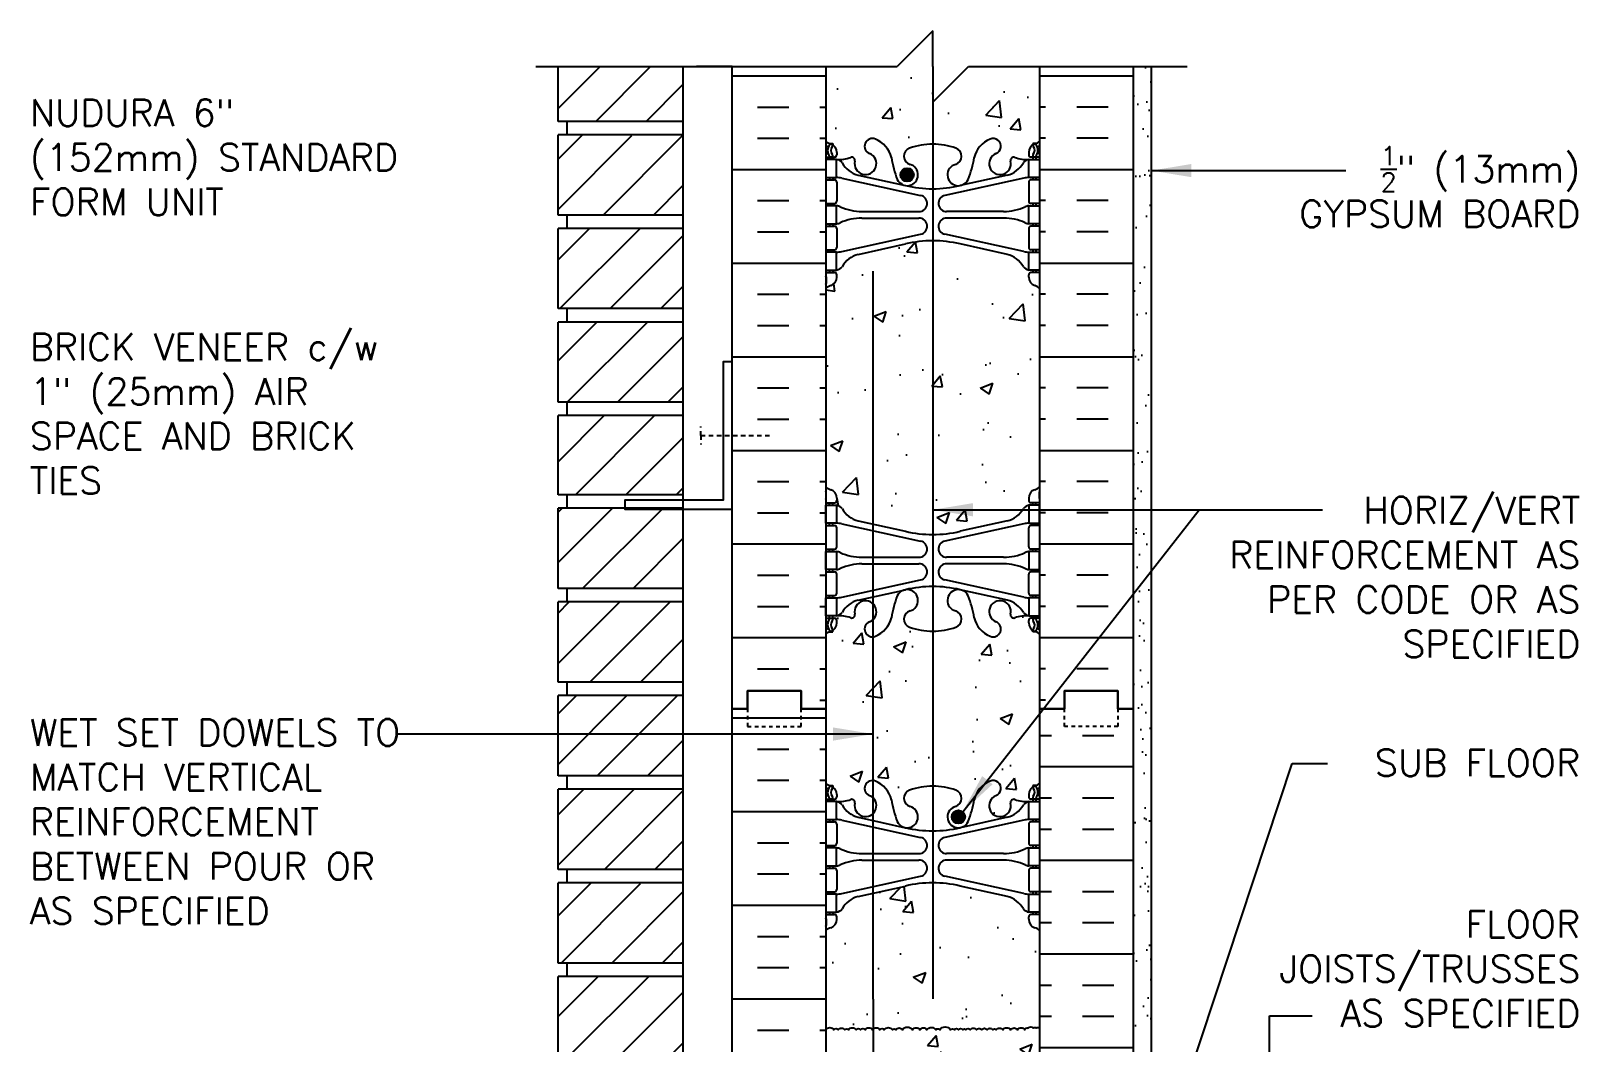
# Model space of a CAD drawing. Header units: inches. Extents: x 67 to 117.7, y -68.2 to 5.6.
# Drawn here: x 67.31 to 110.69, y -22.79 to 5.56 of the extents above; entities that cross this region are included whole.
import ezdxf

# ---------------------------------------------------------------- set-up
doc = ezdxf.new("R2010")
doc.units = ezdxf.units.IN
doc.header["$LTSCALE"] = 0.5
doc.header["$MEASUREMENT"] = 0
doc.linetypes.add('DASHED2', pattern=[0.375, 0.25, -0.125])
for name, color, linetype in [('HATCH', 12, 'Continuous'), ('line25', 2, 'Continuous'), ('LINE3', 3, 'Continuous'), ('LINE50', 5, 'Continuous'), ('LINE9', 9, 'Continuous'), ('TEXT', 4, 'Continuous'), ('Web_Edge', 9, 'Continuous')]:
    doc.layers.add(name, color=color, linetype=linetype)
doc.styles.add('DIM', font='romans.shx', dxfattribs={"width": 0.7})
doc.styles.add('ROMANS', font='romans.shx', dxfattribs={"height": 1.125})
doc.dimstyles.new('ext_12', dxfattribs={"dimscale": 12, "dimtxt": 0.09375, "dimasz": 0.09375, "dimexe": 0.09375, "dimexo": 0.0625, "dimgap": 0.0625, "dimtad": 1, "dimdec": 1, "dimzin": 3, "dimdsep": 46, "dimlunit": 4, "dimtxsty": 'DIM', "dimcen": 0.09, "dimdle": 0.09375, "dimclrt": 4, "dimadec": 0, "dimazin": 0, "dimtfac": 1, "dimtdec": 1, "dimtmove": 2, "dimatfit": 3, "dimfxl": 1, "dimfrac": 2, "dimtolj": 1, "dimtzin": 0, "dimarcsym": 0})

msp = doc.modelspace()

# ---------------------------------------------------------------- hatches: boundary and pattern name
at = {"layer": 'HATCH'}
h = msp.add_hatch(dxfattribs=at)
h.set_pattern_fill('AR-CONC', color=256, scale=0.5)
h.paths.add_polyline_path([(92.583, 3.56), (92.583, 4.56), (92.583, 5.56), (91.583, 4.56), (89.583, 4.56), (89.583, 2.471, 0.064398), (89.693, 2.405), (89.783, 2.405), (89.783, 2.363, -0.249069), (89.893, 2.156), (89.893, 2.089, -0.414214), (89.83, 2.026), (89.783, 2.026), (89.783, 1.956), (89.888, 1.956, 0.10046), (90.281, 2.013, -0.601435), (90.401, 1.908, 2.182095), (90.811, 2.121, -1), (90.974, 2.53, -0.24438), (91.423, 2.009, 0.053157), (91.589, 1.395, 1.553132), (91.947, 1.819, -0.735593), (91.934, 2.277, -0.082755), (92.583, 2.385)])
h.paths.add_polyline_path([(92.052, 1.526, -1), (91.677, 1.526, -1)], flags=16)
h.paths.add_polyline_path([(95.583, 4.56), (93.583, 4.56), (92.583, 3.56), (92.583, 2.385, -0.082755), (93.231, 2.277, -0.735593), (93.219, 1.819, 1.553132), (93.577, 1.395, 0.053157), (93.743, 2.009, -0.24438), (94.191, 2.53, -1), (94.354, 2.121, 2.182095), (94.765, 1.908, -0.601435), (94.884, 2.013, 0.10046), (95.278, 1.956), (95.383, 1.956), (95.383, 2.026), (95.335, 2.026, -0.414214), (95.273, 2.089), (95.273, 2.156, -0.249069), (95.383, 2.363), (95.383, 2.405), (95.473, 2.405, 0.064398), (95.583, 2.471)])
h.paths.add_polyline_path([(92.583, -0.323, 0.057795), (91.815, -0.412), (90.493, -0.703, 0.196323), (90.044, -1.049, -0.188973), (89.888, -1.144), (89.783, -1.144), (89.783, -1.214), (89.83, -1.214, -0.414214), (89.893, -1.276), (89.893, -1.344, -0.317837), (89.726, -1.58, 0.082415), (89.583, -1.659), (89.583, -7.221, 0.082415), (89.726, -7.301, -0.317837), (89.893, -7.536), (89.893, -7.604, -0.414214), (89.83, -7.666), (89.783, -7.666), (89.783, -7.736), (89.888, -7.736, -0.188973), (90.044, -7.831, 0.196323), (90.493, -8.177), (91.815, -8.468, 0.057795), (92.583, -8.557)])
h.paths.add_polyline_path([(95.583, -1.659, 0.082415), (95.439, -1.58, -0.317837), (95.273, -1.344), (95.273, -1.276, -0.414214), (95.335, -1.214), (95.383, -1.214), (95.383, -1.144), (95.278, -1.144, -0.188973), (95.122, -1.049, 0.196323), (94.673, -0.703), (93.351, -0.412, 0.057795), (92.583, -0.323), (92.583, -8.557, 0.057795), (93.351, -8.468), (94.673, -8.177, 0.196323), (95.122, -7.831, -0.188973), (95.278, -7.736), (95.383, -7.736), (95.383, -7.666), (95.335, -7.666, -0.414214), (95.273, -7.604), (95.273, -7.536, -0.317837), (95.439, -7.301, 0.082415), (95.583, -7.221)])
h.paths.add_polyline_path([(92.583, -11.266, -0.082755), (91.934, -11.157, -0.735593), (91.947, -10.699, 1.553132), (91.589, -10.275, 0.053157), (91.423, -10.889, -0.24438), (90.974, -11.41, -0.068344), (90.916, -11.424), (90.916, -15.456, -0.068344), (90.974, -15.47, -0.24438), (91.423, -15.991, 0.053157), (91.589, -16.605, 1.553132), (91.947, -16.181, -0.735593), (91.934, -15.723, -0.082755), (92.583, -15.615)])
h.paths.add_polyline_path([(90.916, -11.424, -0.872056), (90.811, -11.001, 0.105049), (90.916, -10.931), (90.916, -10.506, 0.761187), (90.401, -10.789, -0.601435), (90.281, -10.893, 0.10046), (89.888, -10.836), (89.783, -10.836), (89.783, -10.906), (89.83, -10.906, -0.414214), (89.893, -10.969), (89.893, -11.036, -0.249069), (89.783, -11.243), (89.783, -11.285), (89.693, -11.285, 0.064398), (89.583, -11.351), (89.583, -13.44), (89.583, -15.529, 0.064398), (89.693, -15.595), (89.783, -15.595), (89.783, -15.637, -0.249069), (89.893, -15.844), (89.893, -15.911, -0.414214), (89.83, -15.974), (89.783, -15.974), (89.783, -16.044), (89.888, -16.044, 0.10046), (90.281, -15.987, -0.601435), (90.401, -16.092, 0.761187), (90.916, -16.375), (90.916, -15.949, 0.105049), (90.811, -15.879, -0.872056), (90.916, -15.456)])
h.paths.add_polyline_path([(95.583, -11.351, 0.064398), (95.473, -11.285), (95.383, -11.285), (95.383, -11.243, -0.249069), (95.273, -11.036), (95.273, -10.969, -0.414214), (95.335, -10.906), (95.383, -10.906), (95.383, -10.836), (95.278, -10.836, 0.10046), (94.884, -10.893, -0.601435), (94.765, -10.789, 2.182095), (94.354, -11.001, -1), (94.191, -11.41, -0.24438), (93.743, -10.889, 0.053157), (93.577, -10.275, 1.553132), (93.219, -10.699, -0.735593), (93.231, -11.157, -0.082755), (92.583, -11.266), (92.583, -15.615, -0.082755), (93.231, -15.723, -0.735593), (93.219, -16.181, 1.553132), (93.577, -16.605, 0.053157), (93.743, -15.991, -0.24438), (94.191, -15.47, -1), (94.354, -15.879, 2.182095), (94.765, -16.092, -0.601435), (94.884, -15.987, 0.10046), (95.278, -16.044), (95.383, -16.044), (95.383, -15.974), (95.335, -15.974, -0.414214), (95.273, -15.911), (95.273, -15.844, -0.249069), (95.383, -15.637), (95.383, -15.595), (95.473, -15.595, 0.064398), (95.583, -15.529), (95.583, -13.44)])
h.paths.add_polyline_path([(93.489, -16.474, -1), (93.114, -16.474, -1)], flags=16)
h.paths.add_polyline_path([(92.583, -18.323, 0.057795), (91.815, -18.412), (90.916, -18.61), (90.916, -21.579), (90.916, -26.27), (91.815, -26.468, 0.057795), (92.583, -26.557, 0.057795), (93.351, -26.468), (94.673, -26.177, 0.196323), (95.122, -25.831, -0.188973), (95.278, -25.736), (95.383, -25.736), (95.383, -25.666), (95.335, -25.666, -0.414214), (95.273, -25.604), (95.273, -25.536, -0.317837), (95.439, -25.301, 0.082415), (95.583, -25.221), (95.583, -19.659, 0.082415), (95.439, -19.58, -0.317837), (95.273, -19.344), (95.273, -19.276, -0.414214), (95.335, -19.214), (95.383, -19.214), (95.383, -19.144), (95.278, -19.144, -0.188973), (95.122, -19.049, 0.196323), (94.673, -18.703), (93.351, -18.412, 0.057795)])
h.paths.add_polyline_path([(90.916, -21.579), (90.916, -18.61), (90.493, -18.703, 0.196323), (90.044, -19.049, -0.188973), (89.888, -19.144), (89.783, -19.144), (89.783, -19.214), (89.83, -19.214, -0.414214), (89.893, -19.276), (89.893, -19.344, -0.317837), (89.726, -19.58, 0.082415), (89.583, -19.659), (89.583, -22.44, -0.520567), (89.814, -22.44, -0.520567), (89.934, -22.44, -0.520567), (90.118, -22.44, -0.520567), (90.223, -22.44, -0.520567), (90.433, -22.44, -0.520567), (90.559, -22.44, -0.520567), (90.684, -22.44, -0.520567), (90.894, -22.44, -0.064081), (90.916, -22.416)])
h.paths.add_polyline_path([(90.916, -22.416, 0.064081), (90.894, -22.44, 0.520567), (90.684, -22.44, 0.520567), (90.559, -22.44, 0.520567), (90.433, -22.44, 0.520567), (90.223, -22.44, 0.520567), (90.118, -22.44, 0.520567), (89.934, -22.44, 0.520567), (89.814, -22.44, 0.520567), (89.583, -22.44), (89.583, -25.221, 0.082415), (89.726, -25.301, -0.317837), (89.893, -25.536), (89.893, -25.604, -0.414214), (89.83, -25.666), (89.783, -25.666), (89.783, -25.736), (89.888, -25.736, -0.188973), (90.044, -25.831, 0.196323), (90.493, -26.177), (90.916, -26.27)])
h.paths.add_polyline_path([(92.123, -29.212, -0.024553), (91.934, -29.157, -0.735593), (91.947, -28.699, 0.186286), (92.123, -28.568), (92.123, -28.244, 0.592323), (91.589, -28.275, 0.053157), (91.423, -28.889, -0.24438), (90.974, -29.41, -0.068344), (90.916, -29.424), (90.916, -33.325), (92.371, -33.585), (92.123, -33.337)])
h.paths.add_polyline_path([(90.916, -29.424, -0.872056), (90.811, -29.001, 0.105049), (90.916, -28.931), (90.916, -28.506, 0.761187), (90.401, -28.789, -0.601435), (90.281, -28.893, 0.10046), (89.888, -28.836), (89.783, -28.836), (89.783, -28.906), (89.83, -28.906, -0.414214), (89.893, -28.969), (89.893, -29.036, -0.249069), (89.783, -29.243), (89.783, -29.285), (89.693, -29.285, 0.064398), (89.583, -29.351), (89.583, -31.44), (89.583, -33.087), (90.916, -33.325)])
h.paths.add_polyline_path([(90.916, -33.456), (90.916, -33.325), (89.583, -33.087), (89.583, -33.529, 0.064398), (89.693, -33.595), (89.783, -33.595), (89.783, -33.637, -0.249069), (89.893, -33.844), (89.893, -33.911, -0.414214), (89.83, -33.974), (89.783, -33.974), (89.783, -34.044), (89.888, -34.044, 0.10046), (90.281, -33.987, -0.601435), (90.401, -34.092, 0.761187), (90.916, -34.375), (90.916, -33.949, 0.105049), (90.811, -33.879, -0.872056)])
h.paths.add_polyline_path([(91.934, -33.723, -0.060824), (92.408, -33.622), (92.371, -33.585), (90.916, -33.325), (90.916, -33.456, -0.068344), (90.974, -33.47, -0.24438), (91.423, -33.991, 0.053157), (91.589, -34.605, 1.553132), (91.947, -34.181, -0.735593)])
h.paths.add_polyline_path([(93.884, -36.53), (93.351, -36.412, 0.057795), (92.583, -36.323, 0.057795), (91.815, -36.412), (90.493, -36.703, 0.196323), (90.044, -37.049, -0.188973), (89.888, -37.144), (89.783, -37.144), (89.783, -37.214), (89.83, -37.214, -0.414214), (89.893, -37.276), (89.893, -37.344, -0.317837), (89.726, -37.58, 0.082415), (89.583, -37.659), (89.583, -43.221, 0.082415), (89.726, -43.301, -0.317837), (89.893, -43.536), (89.893, -43.604, -0.414214), (89.83, -43.666), (89.783, -43.666), (89.783, -43.736), (89.888, -43.736, -0.188973), (90.044, -43.831, 0.196323), (90.493, -44.177), (91.815, -44.468, 0.057795), (92.583, -44.557, 0.057795), (93.351, -44.468), (93.884, -44.351)])
h.paths.add_polyline_path([(95.583, -37.659, 0.082415), (95.439, -37.58, -0.317837), (95.273, -37.344), (95.273, -37.276, -0.414214), (95.335, -37.214), (95.383, -37.214), (95.383, -37.144), (95.278, -37.144, -0.188973), (95.122, -37.049, 0.196323), (94.673, -36.703), (93.884, -36.53), (93.884, -44.351), (94.673, -44.177, 0.196323), (95.122, -43.831, -0.188973), (95.278, -43.736), (95.383, -43.736), (95.383, -43.666), (95.335, -43.666, -0.414214), (95.273, -43.604), (95.273, -43.536, -0.317837), (95.439, -43.301, 0.082415), (95.583, -43.221)])
h.paths.add_polyline_path([(94.765, -34.092, -0.601435), (94.884, -33.987, 0.10046), (95.278, -34.044), (95.383, -34.044), (95.383, -33.974), (95.335, -33.974, -0.414214), (95.273, -33.911), (95.273, -33.844, -0.167228), (95.326, -33.69), (94.748, -33.69), (94.748, -33.128), (94.56, -32.94), (94.31, -32.94), (94.123, -33.128), (94.123, -33.502, -0.025237), (94.191, -33.47, -1), (94.354, -33.879, 2.182095)])
h.paths.add_polyline_path([(93.498, -33.128), (93.31, -32.94), (93.06, -32.94), (92.873, -33.128), (92.873, -33.636, -0.046222), (93.231, -33.723, -0.246308), (93.385, -33.885, -0.072185), (93.709, -34.168, 0.015033), (93.743, -33.991, -0.110434), (93.884, -33.698), (93.884, -33.69), (93.498, -33.69)])
h.paths.add_polyline_path([(93.385, -33.885, -0.414233), (93.219, -34.181, 0.955472), (93.357, -34.774), (93.376, -34.77, 0.223253), (93.577, -34.605, 0.038093), (93.709, -34.168, 0.072185)])
h.paths.add_polyline_path([(93.489, -34.474, -1), (93.114, -34.474, -1)], flags=16)
h.paths.add_polyline_path([(93.884, -29.44), (93.373, -29.44), (93.123, -29.69), (93.123, -31.69), (93.373, -31.94), (93.884, -31.94)], flags=17)
h.paths.add_polyline_path([(93.123, -29.69), (93.373, -29.44), (93.884, -29.44), (93.884, -29.182, -0.110434), (93.743, -28.889, 0.053157), (93.577, -28.275, 0.10733), (93.498, -28.173), (93.498, -28.253), (93.31, -28.44), (93.06, -28.44), (92.998, -28.377, 0.362141), (93.219, -28.699, -0.735593), (93.231, -29.157, -0.082755), (92.583, -29.266, -0.058085), (92.123, -29.212), (92.123, -33.337), (92.371, -33.585), (92.539, -33.615, -0.005438), (92.583, -33.615, -0.036394), (92.873, -33.636), (92.873, -33.128), (93.06, -32.94), (93.31, -32.94), (93.498, -33.128), (93.498, -33.69), (93.884, -33.69), (93.884, -31.94), (93.373, -31.94), (93.123, -31.69)])
h.paths.add_polyline_path([(95.583, -29.351, 0.064398), (95.473, -29.285), (95.383, -29.285), (95.383, -29.243, -0.249069), (95.273, -29.036), (95.273, -28.969, -0.414214), (95.335, -28.906), (95.383, -28.906), (95.383, -28.836), (95.278, -28.836, 0.10046), (94.884, -28.893, -0.601435), (94.765, -28.789, 0.382956), (94.57, -28.431), (94.56, -28.44), (94.343, -28.44, 0.661817), (94.354, -29.001, -0.825776), (94.273, -29.426), (94.373, -29.44), (94.623, -29.69), (94.623, -31.69), (94.373, -31.94), (93.884, -31.94), (93.884, -33.69), (93.891, -33.69, -0.101217), (94.123, -33.502), (94.123, -33.128), (94.31, -32.94), (94.56, -32.94), (94.748, -33.128), (94.748, -33.69), (95.326, -33.69, -0.078569), (95.383, -33.637), (95.383, -33.595), (95.473, -33.595, 0.064398), (95.583, -33.529)])
h.paths.add_polyline_path([(94.623, -29.69), (94.373, -29.44), (93.884, -29.44), (93.884, -31.94), (94.373, -31.94), (94.623, -31.69)], flags=17)
h.paths.add_polyline_path([(93.884, -47.182, -0.110434), (93.743, -46.889, 0.053157), (93.577, -46.275, 1.553132), (93.219, -46.699, -0.735593), (93.231, -47.157, -0.082755), (92.583, -47.266, -0.082755), (91.934, -47.157, -0.735593), (91.947, -46.699, 1.553132), (91.589, -46.275, 0.053157), (91.423, -46.889, -0.24438), (90.974, -47.41, -1), (90.811, -47.001, 2.182095), (90.401, -46.789, -0.601435), (90.281, -46.893, 0.10046), (89.888, -46.836), (89.783, -46.836), (89.783, -46.906), (89.83, -46.906, -0.414214), (89.893, -46.969), (89.893, -47.036, -0.249069), (89.783, -47.243), (89.783, -47.285), (89.693, -47.285, 0.064398), (89.583, -47.351), (89.583, -49.44), (91.583, -49.44), (92.583, -48.44), (92.583, -49.44), (92.583, -50.44), (93.583, -49.44), (93.884, -49.44)])
h.paths.add_polyline_path([(95.583, -47.351, 0.064398), (95.473, -47.285), (95.383, -47.285), (95.383, -47.243, -0.249069), (95.273, -47.036), (95.273, -46.969, -0.414214), (95.335, -46.906), (95.383, -46.906), (95.383, -46.836), (95.278, -46.836, 0.10046), (94.884, -46.893, -0.601435), (94.765, -46.789, 2.182095), (94.354, -47.001, -1), (94.191, -47.41, -0.130426), (93.884, -47.182), (93.884, -49.44), (95.583, -49.44)])
h = msp.add_hatch(dxfattribs=at)
h.set_pattern_fill('INSUL', color=256, scale=7, style=0)
h.set_pattern_definition([(0, (-2836.5789, -410.4496), (0, 2.625), []), (0, (-2836.5789, -409.5746), (0, 2.625), [0.875, -0.875]), (0, (-2836.5789, -408.6996), (0, 2.625), [0.875, -0.875])])
h.paths.add_polyline_path([(86.958, -13.44), (87.395, -13.44), (87.395, -12.94), (88.895, -12.94), (88.895, -13.44), (89.583, -13.44), (89.583, 4.56), (88.895, 4.56), (88.895, 5.06), (87.395, 5.06), (87.395, 4.56), (86.958, 4.56)])
h = msp.add_hatch(dxfattribs=at)
h.set_pattern_fill('INSUL', color=256, scale=7, style=0)
h.set_pattern_definition([(180, (3021.7443, -410.4496), (0, 2.625), []), (180, (3021.7443, -409.5746), (0, 2.625), [0.875, -0.875]), (180, (3021.7443, -408.6996), (0, 2.625), [0.875, -0.875])])
h.paths.add_polyline_path([(98.208, -13.44), (97.77, -13.44), (97.77, -12.94), (96.27, -12.94), (96.27, -13.44), (95.583, -13.44), (95.583, 4.56), (96.27, 4.56), (96.27, 5.06), (97.77, 5.06), (97.77, 4.56), (98.208, 4.56)])
h = msp.add_hatch(dxfattribs=at)
h.set_pattern_fill('ANSI31', color=256, scale=8, style=0)
h.set_pattern_definition([(45, (75.7813, -62.3149), (-0.707107, 0.707107), [])])
h.paths.add_polyline_path([(85.583, -28.79), (82.083, -28.79), (82.083, -31.04), (85.583, -31.04)])
h.paths.add_polyline_path([(85.583, -26.165), (82.083, -26.165), (82.083, -28.415), (85.583, -28.415)])
h.paths.add_polyline_path([(85.583, -23.57), (82.083, -23.57), (82.083, -25.79), (85.583, -25.79)])
h.paths.add_polyline_path([(85.583, -20.945), (82.083, -20.945), (82.083, -23.195), (85.583, -23.195)])
h.paths.add_polyline_path([(85.583, -18.345), (83.958, -18.345), (83.958, -18.32), (82.083, -18.32), (82.083, -20.57), (85.583, -20.57)])
h.paths.add_polyline_path([(85.583, -15.695), (82.083, -15.695), (82.083, -17.945), (85.583, -17.945)])
h.paths.add_polyline_path([(85.583, -13.07), (82.083, -13.07), (82.083, -15.32), (85.583, -15.32)])
h.paths.add_polyline_path([(85.583, -10.445), (82.083, -10.445), (82.083, -12.695), (85.583, -12.695)])
h.paths.add_polyline_path([(85.583, -7.845), (83.958, -7.845), (83.958, -7.82), (82.083, -7.82), (82.083, -10.07), (85.583, -10.07)])
h.paths.add_polyline_path([(85.583, -5.225), (82.083, -5.225), (82.083, -7.445), (85.583, -7.445)])
h.paths.add_polyline_path([(85.583, -2.6), (82.083, -2.6), (82.083, -4.85), (85.583, -4.85)])
h.paths.add_polyline_path([(85.583, 0.025), (82.083, 0.025), (82.083, -2.225), (85.583, -2.225)])
h.paths.add_polyline_path([(85.583, 2.625), (83.958, 2.625), (83.958, 2.65), (82.083, 2.65), (82.083, 0.4), (85.583, 0.4)])
h.paths.add_polyline_path([(85.583, 4.56), (82.083, 4.56), (82.083, 3.025), (85.583, 3.025)])
h = msp.add_hatch(dxfattribs=at)
h.set_pattern_fill('AR-SAND', color=256, scale=0.5, style=0)
h.set_pattern_definition([(37.5, (75.7813, -62.3149), (-0.031497, 0.963412), [0, -0.76, 0, -0.85, 0, -0.8125]), (7.5, (75.7813, -62.3149), (0.884888, 1.411073), [0, -0.41, 0, -0.685, 0, -0.2625]), (327.5, (75.1663, -62.3149), (1.557071, 0.00283), [0, -0.25, 0, -0.9, 0, -1.175]), (317.5, (75.1663, -62.3149), (1.503063, 0.438838), [0, -0.125, 0, -0.59, 0, -0.675])])
h.paths.add_polyline_path([(98.708, 4.56), (98.208, 4.56), (98.208, -13.44), (98.195, -24.69), (98.708, -24.69)])
h = msp.add_hatch(dxfattribs=at)
h.set_pattern_fill('INSUL', color=256, scale=7, style=0)
h.set_pattern_definition([(0, (-2836.5789, -428.4496), (0, 2.625), []), (0, (-2836.5789, -427.5746), (0, 2.625), [0.875, -0.875]), (0, (-2836.5789, -426.6996), (0, 2.625), [0.875, -0.875])])
h.paths.add_polyline_path([(86.958, -31.44), (87.395, -31.44), (87.395, -30.94), (88.895, -30.94), (88.895, -31.44), (89.583, -31.44), (89.583, -13.44), (88.895, -13.44), (88.895, -12.94), (87.395, -12.94), (87.395, -13.44), (86.958, -13.44)])
h = msp.add_hatch(dxfattribs=at)
h.set_pattern_fill('INSUL', color=256, scale=7, style=0)
h.set_pattern_definition([(0, (75.7813, -62.315), (0, 2.625), []), (0, (75.7813, -61.44), (0, 2.625), [0.875, -0.875]), (0, (75.7813, -60.565), (0, 2.625), [0.875, -0.875])])
h.paths.add_polyline_path([(98.208, -34.44), (98.208, -33.69), (95.583, -33.69), (95.583, -49.44), (98.208, -49.44)])
h.paths.add_polyline_path([(98.208, -13.44), (97.77, -13.44), (97.77, -13.94), (96.27, -13.94), (96.27, -13.44), (95.583, -13.44), (95.583, -27.69), (98.208, -27.69), (98.208, -25.19)])
at = {"layer": 'LINE3'}
for points in [[(91.677, 1.526, 1), (92.052, 1.526, 1)], [(93.114, -16.474, 1), (93.489, -16.474, 1)]]:
    msp.add_hatch(color=256, dxfattribs=at).paths.add_polyline_path(points)

# ---------------------------------------------------------------- linework, layer by layer
at = {"layer": 'HATCH'}
msp.add_lwpolyline([(89.583, -22.44, -0.520567), (89.814, -22.44, -0.520567), (89.934, -22.44, -0.520567), (90.118, -22.44, -0.520567), (90.223, -22.44, -0.520567), (90.433, -22.44, -0.520567), (90.559, -22.44, -0.520567), (90.684, -22.44, -0.520567), (90.894, -22.44, -0.520567), (91.104, -22.44, -0.520567), (91.225, -22.44, -0.520567), (91.45, -22.44, -0.520567), (91.545, -22.44, -0.520567), (91.734, -22.44, -0.520567), (92.012, -22.44, -0.520567), (92.222, -22.44, -0.520567), (92.421, -22.44, -0.520567), (92.668, -22.44, -0.520567), (92.778, -22.44, -0.520567), (93.084, -22.44, -0.520567), (93.189, -22.44, -0.520567), (93.304, -22.44, -0.520567), (93.425, -22.44, -0.520567), (93.514, -22.44, -0.520567), (93.63, -22.44, -0.520567), (93.808, -22.44, -0.520567), (93.955, -22.44, -0.520567), (94.107, -22.44, -0.520567), (94.265, -22.44, -0.520567), (94.364, -22.44, -0.520567), (94.543, -22.44, -0.520567), (94.763, -22.44, -0.520567), (94.957, -22.44, -0.520567), (95.162, -22.44, -0.520567), (95.261, -22.398, -0.520567), (95.393, -22.398, -0.520567), (95.482, -22.398, -0.520567), (95.565, -22.398)], format="xyb", dxfattribs=at)
at = {"layer": 'line25'}
for p, q in [((82.083, 3.025), (82.083, 4.56)), ((85.583, 4.56), (85.583, -31.44)), ((89.583, 4.56), (89.583, -13.44)), ((95.583, -13.44), (95.583, 4.56)), ((85.583, 3.025), (82.083, 3.025)), ((82.083, 0.4), (82.083, 2.65)), ((85.583, 2.65), (82.083, 2.65)), ((82.333, 2.65), (82.333, 3.025)), ((85.583, 0.4), (82.083, 0.4)), ((85.583, 0.025), (82.083, 0.025)), ((82.083, -2.225), (82.083, 0.025)), ((82.333, 0.025), (82.333, 0.4)), ((85.583, -2.225), (82.083, -2.225)), ((82.083, -4.85), (82.083, -2.6)), ((85.583, -2.6), (82.083, -2.6)), ((82.333, -2.6), (82.333, -2.225)), ((85.583, -4.85), (82.083, -4.85)), ((82.333, -5.225), (82.333, -4.85)), ((82.083, -7.445), (82.083, -5.225)), ((85.583, -5.225), (82.083, -5.225)), ((85.583, -7.445), (82.083, -7.445)), ((82.333, -7.82), (82.333, -7.445)), ((82.083, -10.07), (82.083, -7.82)), ((85.583, -7.82), (82.083, -7.82)), ((85.583, -10.07), (82.083, -10.07)), ((82.333, -10.445), (82.333, -10.07)), ((82.083, -12.695), (82.083, -10.445)), ((85.583, -10.445), (82.083, -10.445)), ((85.583, -12.695), (82.083, -12.695)), ((82.333, -13.07), (82.333, -12.695)), ((85.583, -13.07), (82.083, -13.07)), ((82.083, -15.32), (82.083, -13.07)), ((89.583, -13.44), (89.583, -31.44)), ((95.583, -27.709), (95.583, -13.44)), ((85.583, -15.32), (82.083, -15.32)), ((82.333, -15.695), (82.333, -15.32)), ((85.583, -15.695), (82.083, -15.695)), ((82.083, -17.945), (82.083, -15.695)), ((85.583, -17.945), (82.083, -17.945)), ((82.333, -18.32), (82.333, -17.945)), ((85.583, -18.32), (82.083, -18.32)), ((82.083, -20.57), (82.083, -18.32)), ((85.583, -20.57), (82.083, -20.57)), ((82.333, -20.945), (82.333, -20.57)), ((85.583, -20.945), (82.083, -20.945)), ((82.083, -23.195), (82.083, -20.945))]:
    msp.add_line(p, q, dxfattribs=at)
at = {"layer": 'LINE3'}
for p, q in [((92.583, 3.56), (92.583, -21.57)), ((90.916, -21.579), (90.916, -1.171)), ((90.916, -21.579), (90.916, -41.988))]:
    msp.add_line(p, q, dxfattribs=at)
for centre in [(91.864, 1.526), (93.301, -16.474)]:
    msp.add_circle(centre, 0.188, dxfattribs=at)
at = {"layer": 'LINE50'}
for p, q in [((86.958, -13.44), (86.958, 4.56)), ((98.208, -13.44), (98.208, 4.56)), ((86.958, -31.44), (86.958, -13.44)), ((98.208, -25.19), (98.208, -13.44))]:
    msp.add_line(p, q, dxfattribs=at)
for points in [[(86.958, -13.44), (87.395, -13.44), (87.395, -12.94), (88.895, -12.94), (88.895, -13.44), (89.583, -13.44)], [(89.583, -13.44), (88.895, -13.44), (88.895, -12.94), (87.395, -12.94), (87.395, -13.44), (86.958, -13.44)], [(98.208, -13.44), (97.77, -13.44), (97.77, -12.94), (96.27, -12.94), (96.27, -13.44), (95.583, -13.44)], [(95.583, -13.44), (96.27, -13.44), (96.27, -12.94), (97.77, -12.94), (97.77, -13.44), (98.208, -13.44)]]:
    msp.add_lwpolyline(points, dxfattribs=at)
at = {"layer": 'LINE9'}
for p, q in [((92.583, 5.56), (91.583, 4.56)), ((92.583, 4.56), (92.583, 5.56)), ((81.458, 4.56), (91.583, 4.56)), ((86.958, 4.56), (85.958, 4.56)), ((92.583, 3.56), (93.583, 4.56)), ((92.583, 4.56), (92.583, 3.56)), ((93.583, 4.56), (99.708, 4.56)), ((98.708, 4.56), (98.708, -24.69))]:
    msp.add_line(p, q, dxfattribs=at)
at = {"layer": 'LINE9', "linetype": 'DASHED2'}
for q in [(86.083, -5.532), (88.083, -5.782), (86.083, -6.032)]:
    msp.add_line((86.083, -5.782), q, dxfattribs=at)
at = {"layer": 'LINE9'}
msp.add_lwpolyline([(86.958, -3.72), (86.708, -3.72), (86.708, -7.595), (83.958, -7.595), (83.958, -7.845), (86.958, -7.845)], close=True, dxfattribs=at)
at = {"layer": 'LINE9', "linetype": 'DASHED2', "ltscale": 0.15}
for points in [[(87.395, -13.44), (87.395, -13.44), (87.395, -13.94), (88.895, -13.94), (88.895, -13.44), (88.895, -13.44)], [(97.77, -13.44), (97.77, -13.44), (97.77, -13.94), (96.27, -13.94), (96.27, -13.44), (96.27, -13.44)]]:
    msp.add_lwpolyline(points, dxfattribs=at)
at = {"layer": 'TEXT'}
for points in [[(88.617, 3.262, 0, 0.36, 0), (87.537, 3.262, 0, 0, 0), (74.24, 3.262, 0, 0, 0)], [(82.133, -3.325, 0, 0.36, 0), (81.053, -3.325, 0, 0, 0), (78.712, -3.325, 0, 0, 0)]]:
    msp.add_lwpolyline(points, format="xyseb", dxfattribs=at)
at = {"layer": 'Web_Edge'}
for p, q in [((89.693, 2.405), (89.783, 2.405)), ((89.783, 2.405), (89.783, 2.363)), ((95.473, 2.405), (95.383, 2.405)), ((95.383, 2.405), (95.383, 2.363)), ((89.583, 2.126), (89.625, 2.126)), ((89.583, 2.026), (89.83, 2.026)), ((89.693, 2.026), (89.693, 1.956)), ((89.783, 2.026), (89.783, 1.956)), ((89.893, 2.156), (89.893, 2.089)), ((95.273, 2.156), (95.273, 2.089)), ((95.583, 2.026), (95.335, 2.026)), ((95.383, 2.026), (95.383, 1.956)), ((95.473, 2.026), (95.473, 1.956)), ((95.583, 2.126), (95.541, 2.126)), ((89.583, 1.386), (89.83, 1.386)), ((89.693, 1.456), (89.693, 1.386)), ((89.783, 1.456), (89.783, 1.386)), ((89.893, 1.324), (89.893, 0.789)), ((90.032, 1.432), (92.243, 0.951)), ((90.493, 1.515), (91.815, 1.224)), ((95.134, 1.432), (92.922, 0.951)), ((94.673, 1.515), (93.351, 1.224)), ((95.273, 1.324), (95.273, 0.789)), ((95.583, 1.386), (95.335, 1.386)), ((95.383, 1.456), (95.383, 1.386)), ((95.473, 1.456), (95.473, 1.386)), ((89.583, 0.726), (89.83, 0.726)), ((89.693, 0.726), (89.693, 0.656)), ((89.783, 0.726), (89.783, 0.656)), ((90.597, 0.496), (92.194, 0.496)), ((94.568, 0.496), (92.972, 0.496)), ((95.583, 0.726), (95.335, 0.726)), ((95.383, 0.726), (95.383, 0.656)), ((95.473, 0.726), (95.473, 0.656)), ((89.583, 0.086), (89.83, 0.086)), ((89.693, 0.156), (89.693, 0.086)), ((89.783, 0.156), (89.783, 0.086)), ((89.893, 0.024), (89.893, -0.511)), ((90.597, 0.316), (92.194, 0.316)), ((94.568, 0.316), (92.972, 0.316)), ((95.273, 0.024), (95.273, -0.511)), ((95.583, 0.086), (95.335, 0.086)), ((95.383, 0.156), (95.383, 0.086)), ((95.473, 0.156), (95.473, 0.086)), ((90.032, -0.62), (92.243, -0.139)), ((90.493, -0.703), (91.815, -0.412)), ((95.134, -0.62), (92.922, -0.139)), ((94.673, -0.703), (93.351, -0.412)), ((89.583, -0.574), (89.83, -0.574)), ((89.693, -0.574), (89.693, -0.644)), ((89.783, -0.574), (89.783, -0.644)), ((95.583, -0.574), (95.335, -0.574)), ((95.383, -0.574), (95.383, -0.644)), ((95.473, -0.574), (95.473, -0.644)), ((89.583, -1.214), (89.83, -1.214)), ((89.693, -1.144), (89.693, -1.214)), ((89.783, -1.144), (89.783, -1.214)), ((89.893, -1.344), (89.893, -1.276)), ((95.273, -1.344), (95.273, -1.276)), ((95.583, -1.214), (95.335, -1.214)), ((95.383, -1.144), (95.383, -1.214)), ((95.473, -1.144), (95.473, -1.214)), ((89.593, -1.334), (89.593, -1.52)), ((95.573, -1.334), (95.573, -1.52)), ((89.593, -7.546), (89.593, -7.36)), ((95.573, -7.546), (95.573, -7.36)), ((89.583, -7.666), (89.83, -7.666)), ((89.693, -7.736), (89.693, -7.666)), ((89.783, -7.736), (89.783, -7.666)), ((89.893, -7.536), (89.893, -7.604)), ((95.273, -7.536), (95.273, -7.604)), ((95.583, -7.666), (95.335, -7.666)), ((95.383, -7.736), (95.383, -7.666)), ((95.473, -7.736), (95.473, -7.666)), ((89.693, -8.306), (89.693, -8.236)), ((89.783, -8.306), (89.783, -8.236)), ((90.493, -8.177), (91.815, -8.468)), ((94.673, -8.177), (93.351, -8.468)), ((95.383, -8.306), (95.383, -8.236)), ((95.473, -8.306), (95.473, -8.236)), ((89.583, -8.306), (89.83, -8.306)), ((89.893, -8.904), (89.893, -8.369)), ((90.032, -8.26), (92.243, -8.742)), ((95.134, -8.26), (92.922, -8.742)), ((95.273, -8.904), (95.273, -8.369)), ((95.583, -8.306), (95.335, -8.306)), ((89.583, -8.966), (89.83, -8.966)), ((89.693, -9.036), (89.693, -8.966)), ((89.783, -9.036), (89.783, -8.966)), ((95.583, -8.966), (95.335, -8.966)), ((95.383, -9.036), (95.383, -8.966)), ((95.473, -9.036), (95.473, -8.966)), ((89.693, -9.606), (89.693, -9.536)), ((89.783, -9.606), (89.783, -9.536)), ((90.597, -9.196), (92.194, -9.196)), ((90.597, -9.376), (92.194, -9.376)), ((94.568, -9.196), (92.972, -9.196)), ((94.568, -9.376), (92.972, -9.376)), ((95.383, -9.606), (95.383, -9.536)), ((95.473, -9.606), (95.473, -9.536)), ((89.583, -9.606), (89.83, -9.606)), ((89.893, -10.204), (89.893, -9.669)), ((90.032, -10.312), (92.243, -9.831)), ((95.134, -10.312), (92.922, -9.831)), ((95.273, -10.204), (95.273, -9.669)), ((95.583, -9.606), (95.335, -9.606)), ((89.583, -10.266), (89.83, -10.266)), ((89.693, -10.336), (89.693, -10.266)), ((89.783, -10.336), (89.783, -10.266)), ((90.493, -10.395), (91.815, -10.105)), ((94.673, -10.395), (93.351, -10.105)), ((95.583, -10.266), (95.335, -10.266)), ((95.383, -10.336), (95.383, -10.266)), ((95.473, -10.336), (95.473, -10.266)), ((89.693, -10.906), (89.693, -10.836)), ((89.783, -10.906), (89.783, -10.836)), ((95.383, -10.906), (95.383, -10.836)), ((95.473, -10.906), (95.473, -10.836)), ((89.583, -10.906), (89.83, -10.906)), ((89.583, -11.006), (89.625, -11.006)), ((89.783, -11.285), (89.783, -11.243)), ((89.893, -11.036), (89.893, -10.969)), ((95.273, -11.036), (95.273, -10.969)), ((95.583, -10.906), (95.335, -10.906)), ((95.383, -11.285), (95.383, -11.243)), ((95.583, -11.006), (95.541, -11.006)), ((89.693, -11.285), (89.783, -11.285)), ((95.473, -11.285), (95.383, -11.285)), ((89.693, -15.595), (89.783, -15.595)), ((89.783, -15.595), (89.783, -15.637)), ((95.383, -15.595), (95.383, -15.637)), ((95.473, -15.595), (95.383, -15.595)), ((89.583, -15.874), (89.625, -15.874)), ((89.583, -15.974), (89.83, -15.974)), ((89.693, -15.974), (89.693, -16.044)), ((89.783, -15.974), (89.783, -16.044)), ((89.893, -15.844), (89.893, -15.911)), ((95.273, -15.844), (95.273, -15.911)), ((95.583, -15.974), (95.335, -15.974)), ((95.383, -15.974), (95.383, -16.044)), ((95.473, -15.974), (95.473, -16.044)), ((95.583, -15.874), (95.541, -15.874)), ((90.493, -16.485), (91.815, -16.776)), ((94.673, -16.485), (93.351, -16.776)), ((89.583, -16.614), (89.83, -16.614)), ((89.693, -16.544), (89.693, -16.614)), ((89.783, -16.544), (89.783, -16.614)), ((89.893, -16.676), (89.893, -17.211)), ((90.032, -16.568), (92.243, -17.049)), ((95.134, -16.568), (92.922, -17.049)), ((95.273, -16.676), (95.273, -17.211)), ((95.583, -16.614), (95.335, -16.614)), ((95.383, -16.544), (95.383, -16.614)), ((95.473, -16.544), (95.473, -16.614)), ((89.583, -17.274), (89.83, -17.274)), ((89.693, -17.274), (89.693, -17.344)), ((89.783, -17.274), (89.783, -17.344)), ((95.583, -17.274), (95.335, -17.274)), ((95.383, -17.274), (95.383, -17.344)), ((95.473, -17.274), (95.473, -17.344)), ((90.597, -17.504), (92.194, -17.504)), ((90.597, -17.684), (92.194, -17.684)), ((94.568, -17.504), (92.972, -17.504)), ((94.568, -17.684), (92.972, -17.684)), ((89.583, -17.914), (89.83, -17.914)), ((89.693, -17.844), (89.693, -17.914)), ((89.783, -17.844), (89.783, -17.914)), ((89.893, -17.976), (89.893, -18.511)), ((90.032, -18.62), (92.243, -18.139)), ((95.134, -18.62), (92.922, -18.139)), ((95.273, -17.976), (95.273, -18.511)), ((95.583, -17.914), (95.335, -17.914)), ((95.383, -17.844), (95.383, -17.914)), ((95.473, -17.844), (95.473, -17.914)), ((89.583, -18.574), (89.83, -18.574)), ((89.693, -18.574), (89.693, -18.644)), ((89.783, -18.574), (89.783, -18.644)), ((90.493, -18.703), (91.815, -18.412)), ((94.673, -18.703), (93.351, -18.412)), ((95.583, -18.574), (95.335, -18.574)), ((95.383, -18.574), (95.383, -18.644)), ((95.473, -18.574), (95.473, -18.644)), ((89.583, -19.214), (89.83, -19.214)), ((89.593, -19.334), (89.593, -19.52)), ((89.693, -19.144), (89.693, -19.214)), ((89.783, -19.144), (89.783, -19.214)), ((89.893, -19.344), (89.893, -19.276)), ((95.273, -19.344), (95.273, -19.276)), ((95.583, -19.214), (95.335, -19.214)), ((95.383, -19.144), (95.383, -19.214)), ((95.473, -19.144), (95.473, -19.214)), ((95.573, -19.334), (95.573, -19.52))]:
    msp.add_line(p, q, dxfattribs=at)
for points in [[(89.588, 1.456), (89.888, 1.456), (89.888, 1.956), (89.588, 1.956)], [(95.578, 1.456), (95.278, 1.456), (95.278, 1.956), (95.578, 1.956)], [(89.588, 0.156), (89.888, 0.156), (89.888, 0.656), (89.588, 0.656)], [(95.578, 0.156), (95.278, 0.156), (95.278, 0.656), (95.578, 0.656)], [(89.588, -1.144), (89.888, -1.144), (89.888, -0.644), (89.588, -0.644)], [(95.578, -1.144), (95.278, -1.144), (95.278, -0.644), (95.578, -0.644)], [(89.588, -7.736), (89.888, -7.736), (89.888, -8.236), (89.588, -8.236)], [(95.578, -7.736), (95.278, -7.736), (95.278, -8.236), (95.578, -8.236)], [(89.588, -9.036), (89.888, -9.036), (89.888, -9.536), (89.588, -9.536)], [(95.578, -9.036), (95.278, -9.036), (95.278, -9.536), (95.578, -9.536)], [(89.588, -10.336), (89.888, -10.336), (89.888, -10.836), (89.588, -10.836)], [(95.578, -10.336), (95.278, -10.336), (95.278, -10.836), (95.578, -10.836)], [(89.588, -16.544), (89.888, -16.544), (89.888, -16.044), (89.588, -16.044)], [(95.578, -16.544), (95.278, -16.544), (95.278, -16.044), (95.578, -16.044)], [(89.588, -17.844), (89.888, -17.844), (89.888, -17.344), (89.588, -17.344)], [(95.578, -17.844), (95.278, -17.844), (95.278, -17.344), (95.578, -17.344)], [(89.588, -19.144), (89.888, -19.144), (89.888, -18.644), (89.588, -18.644)], [(95.578, -19.144), (95.278, -19.144), (95.278, -18.644), (95.578, -18.644)]]:
    msp.add_lwpolyline(points, close=True, dxfattribs=at)
for centre, radius, start, end in [((89.893, 2.863), 0.5, 231.6833, 250.5288), ((89.893, 2.863), 0.6, 238.8907, 245.0748), ((89.886, 2.211), 0.25, 140.1145, 222.4609), ((89.631, 2.301), 0.02, 340.7916, 65.0748), ((89.729, 2.342), 0.045, 319.1879, 141.448), ((89.643, 2.156), 0.25, 0, 70.5288), ((89.886, 2.211), 0.16, 140.0001, 222.4609), ((90.893, 2.326), 0.22, 68.1963, 248.1963), ((90.698, 1.838), 0.745, 13.2652, 68.1963), ((92.012, 2.05), 0.24, 108.923, 254.2747), ((92.583, 0.385), 2, 90, 108.923), ((92.583, 0.385), 2, 71.077, 90), ((93.153, 2.05), 0.24, 285.7253, 71.077), ((94.468, 1.838), 0.745, 111.8037, 166.7348), ((94.273, 2.326), 0.22, 291.8037, 111.8037), ((95.523, 2.156), 0.25, 109.4712, 180), ((95.437, 2.342), 0.045, 38.552, 220.8121), ((95.279, 2.211), 0.16, 317.5391, 39.9999), ((95.273, 2.863), 0.5, 289.4712, 308.3167), ((95.279, 2.211), 0.25, 317.5391, 39.8855), ((95.534, 2.301), 0.02, 114.9252, 199.2084), ((95.273, 2.863), 0.6, 294.9252, 301.1093), ((89.625, 2.146), 0.02, 270, 14.1541), ((89.735, 2.072), 0.045, 222.4609, 42.4609), ((89.83, 2.089), 0.0625, 270, 0), ((89.944, 2.955), 1, 266.7879, 289.9067), ((89.845, 1.71), 0.25, 37.2777, 80.0823), ((90.692, 2.238), 0.75, 210.155, 254.5838), ((90.313, 1.929), 0.09, 346.6795, 108.8651), ((90.698, 1.838), 0.305, 166.6795, 68.1963), ((94.386, 2.48), 3, 189.0273, 201.1984), ((91.864, 1.526), 0.305, 205.3782, 74.2747), ((93.301, 1.526), 0.305, 105.7253, 334.6218), ((90.78, 2.48), 3, 338.8016, 350.9727), ((94.468, 1.838), 0.305, 111.8037, 13.3205), ((94.473, 2.238), 0.75, 285.4162, 329.845), ((94.852, 1.929), 0.09, 71.1349, 193.3205), ((95.222, 2.955), 1, 250.0933, 273.2121), ((95.321, 1.71), 0.25, 99.9177, 142.7223), ((95.335, 2.089), 0.0625, 180, 270), ((95.43, 2.072), 0.045, 137.5391, 317.5391), ((95.541, 2.146), 0.02, 165.8459, 270), ((89.83, 1.324), 0.0625, 0, 90), ((89.797, 0.46), 1, 76.4291, 84.7991), ((95.368, 0.46), 1, 95.2009, 103.5709), ((95.335, 1.324), 0.0625, 90, 180), ((92.583, 4.492), 3.356, 256.7692, 270), ((92.194, 0.726), 0.23, 270, 77.6055), ((92.583, 4.492), 3.356, 270, 283.2308), ((92.972, 0.726), 0.23, 102.3945, 270), ((89.83, 0.789), 0.0625, 270, 0), ((89.884, 0.437), 0.219, 60.4937, 88.92), ((90.628, 2.096), 1.6, 246.5673, 268.9203), ((94.538, 2.096), 1.6, 271.0797, 293.4327), ((95.282, 0.437), 0.219, 91.08, 119.5063), ((95.335, 0.789), 0.0625, 180, 270), ((89.83, 0.024), 0.0625, 0, 90), ((89.884, 0.375), 0.219, 271.08, 299.5063), ((89.884, 0.375), 0.219, 271.08, 299.5063), ((90.628, -1.284), 1.6, 91.0797, 113.4327), ((90.628, -1.284), 1.6, 91.0797, 113.4327), ((92.194, 0.086), 0.23, 282.3945, 90), ((92.972, 0.086), 0.23, 90, 257.6055), ((94.538, -1.284), 1.6, 66.5673, 88.9203), ((94.538, -1.284), 1.6, 66.5673, 88.9203), ((95.282, 0.375), 0.219, 240.4937, 268.92), ((95.282, 0.375), 0.219, 240.4937, 268.92), ((95.335, 0.024), 0.0625, 90, 180), ((92.583, -3.679), 3.356, 90, 103.2308), ((92.583, -3.679), 3.356, 76.7692, 90), ((89.83, -0.511), 0.0625, 270, 0), ((89.797, 0.352), 1, 275.2009, 283.5709), ((90.692, -1.426), 0.75, 105.4162, 149.845), ((94.473, -1.426), 0.75, 30.155, 74.5838), ((95.368, 0.352), 1, 256.4291, 264.7991), ((95.335, -0.511), 0.0625, 180, 270), ((89.83, -1.276), 0.0625, 360, 90), ((89.845, -0.898), 0.25, 279.9177, 322.7223), ((95.321, -0.898), 0.25, 217.2777, 260.0823), ((95.335, -1.276), 0.0625, 90, 180), ((89.573, -1.334), 0.02, 0, 60.012), ((89.573, -1.52), 0.02, 301.073, 0), ((89.893, -2.051), 0.6, 121.073, 121.1093), ((89.893, -2.051), 0.5, 109.4712, 128.3167), ((89.643, -1.344), 0.25, 289.4712, 360), ((95.523, -1.344), 0.25, 180, 250.5288), ((95.273, -2.051), 0.5, 51.6833, 70.5288), ((95.593, -1.334), 0.02, 119.988, 180), ((95.593, -1.52), 0.02, 180, 238.927), ((95.273, -2.051), 0.6, 58.8907, 58.927), ((89.893, -6.829), 0.5, 231.6833, 250.5288), ((89.893, -6.829), 0.6, 238.8907, 238.927), ((89.573, -7.36), 0.02, 360, 58.927), ((89.643, -7.536), 0.25, 0, 70.5288), ((95.523, -7.536), 0.25, 109.4712, 180), ((95.273, -6.829), 0.5, 289.4712, 308.3167), ((95.593, -7.36), 0.02, 121.073, 180), ((95.273, -6.829), 0.6, 301.073, 301.1093), ((89.573, -7.546), 0.02, 299.988, 360), ((89.83, -7.604), 0.0625, 270, 0), ((89.845, -7.983), 0.25, 37.2777, 80.0823), ((95.321, -7.983), 0.25, 99.9177, 142.7223), ((95.335, -7.604), 0.0625, 180, 270), ((95.593, -7.546), 0.02, 180, 240.012), ((89.797, -9.232), 1, 76.4291, 84.7991), ((90.692, -7.454), 0.75, 210.155, 254.5838), ((94.473, -7.454), 0.75, 285.4162, 329.845), ((95.368, -9.232), 1, 95.2009, 103.5709), ((89.83, -8.369), 0.0625, 0, 90), ((92.583, -5.201), 3.356, 256.7692, 270), ((92.583, -5.201), 3.356, 270, 283.2308), ((95.335, -8.369), 0.0625, 90, 180), ((89.83, -8.904), 0.0625, 270, 0), ((89.884, -9.255), 0.219, 60.4937, 88.92), ((89.884, -9.255), 0.219, 60.4937, 88.92), ((90.628, -7.597), 1.6, 246.5673, 268.9203), ((90.628, -7.597), 1.6, 246.5673, 268.9203), ((92.194, -8.966), 0.23, 270, 77.6055), ((92.972, -8.966), 0.23, 102.3945, 270), ((94.538, -7.597), 1.6, 271.0797, 293.4327), ((94.538, -7.597), 1.6, 271.0797, 293.4327), ((95.282, -9.255), 0.219, 91.08, 119.5063), ((95.282, -9.255), 0.219, 91.08, 119.5063), ((95.335, -8.904), 0.0625, 180, 270), ((89.884, -9.318), 0.219, 271.08, 299.5063), ((90.628, -10.976), 1.6, 91.0797, 113.4327), ((92.194, -9.606), 0.23, 282.3945, 90), ((92.972, -9.606), 0.23, 90, 257.6055), ((94.538, -10.976), 1.6, 66.5673, 88.9203), ((95.282, -9.318), 0.219, 240.4937, 268.92), ((89.83, -9.669), 0.0625, 0, 90), ((95.335, -9.669), 0.0625, 90, 180), ((89.83, -10.204), 0.0625, 270, 0), ((89.797, -9.34), 1, 275.2009, 283.5709), ((90.692, -11.118), 0.75, 105.4162, 149.845), ((94.386, -11.36), 3, 158.8016, 170.9727), ((91.864, -10.406), 0.305, 285.7253, 154.6218), ((92.583, -13.372), 3.356, 90, 103.2308), ((92.583, -13.372), 3.356, 76.7692, 90), ((93.301, -10.406), 0.305, 25.3782, 254.2747), ((90.78, -11.36), 3, 9.0273, 21.1984), ((94.473, -11.118), 0.75, 30.155, 74.5838), ((95.368, -9.34), 1, 256.4291, 264.7991), ((95.335, -10.204), 0.0625, 180, 270), ((89.845, -10.59), 0.25, 279.9177, 322.7223), ((89.944, -11.835), 1, 70.0933, 93.2121), ((90.313, -10.809), 0.09, 251.1349, 13.3205), ((90.698, -10.718), 0.305, 291.8037, 193.3205), ((92.012, -10.93), 0.24, 105.7253, 251.077), ((93.153, -10.93), 0.24, 288.923, 74.2747), ((94.468, -10.718), 0.305, 346.6795, 248.1963), ((94.852, -10.809), 0.09, 166.6795, 288.8651), ((95.222, -11.835), 1, 86.7879, 109.9067), ((95.321, -10.59), 0.25, 217.2777, 260.0823), ((89.893, -11.743), 0.6, 114.9252, 121.1093), ((89.893, -11.743), 0.5, 109.4712, 128.3167), ((89.625, -11.026), 0.02, 345.8459, 90), ((89.886, -11.091), 0.25, 137.5391, 219.8855), ((89.631, -11.181), 0.02, 294.9252, 19.2084), ((89.729, -11.222), 0.045, 218.552, 40.8121), ((89.735, -10.952), 0.045, 317.5391, 137.5391), ((89.886, -11.091), 0.16, 137.5391, 219.9999), ((89.643, -11.036), 0.25, 289.4712, 360), ((89.83, -10.969), 0.0625, 360, 90), ((90.893, -11.206), 0.22, 111.8037, 291.8037), ((90.698, -10.718), 0.745, 291.8037, 346.7348), ((92.583, -9.266), 2, 251.077, 270), ((92.583, -9.266), 2, 270, 288.923), ((94.468, -10.718), 0.745, 193.2652, 248.1963), ((94.273, -11.206), 0.22, 248.1963, 68.1963), ((95.335, -10.969), 0.0625, 90, 180), ((95.523, -11.036), 0.25, 180, 250.5288), ((95.43, -10.952), 0.045, 42.4609, 222.4609), ((95.437, -11.222), 0.045, 139.1879, 321.448), ((95.279, -11.091), 0.16, 320.0001, 42.4609), ((95.273, -11.743), 0.5, 51.6833, 70.5288), ((95.279, -11.091), 0.25, 320.1145, 42.4609), ((95.534, -11.181), 0.02, 160.7916, 245.0748), ((95.541, -11.026), 0.02, 90, 194.1541), ((95.273, -11.743), 0.6, 58.8907, 65.0748), ((89.893, -15.137), 0.5, 231.6833, 250.5288), ((89.729, -15.658), 0.045, 319.1879, 141.448), ((89.643, -15.844), 0.25, 0, 70.5288), ((90.893, -15.674), 0.22, 68.1963, 248.1963), ((90.698, -16.162), 0.745, 13.2652, 68.1963), ((92.583, -17.615), 2, 90, 108.923), ((92.583, -17.615), 2, 71.077, 90), ((94.468, -16.162), 0.745, 111.8037, 166.7348), ((94.273, -15.674), 0.22, 291.8037, 111.8037), ((95.523, -15.844), 0.25, 109.4712, 180), ((95.437, -15.658), 0.045, 38.552, 220.8121), ((95.273, -15.137), 0.5, 289.4712, 308.3167), ((89.893, -15.137), 0.6, 238.8907, 245.0748), ((89.625, -15.854), 0.02, 270, 14.1541), ((89.886, -15.789), 0.25, 140.1145, 222.4609), ((89.631, -15.699), 0.02, 340.7916, 65.0748), ((89.735, -15.928), 0.045, 222.4609, 42.4609), ((89.886, -15.789), 0.16, 140.0001, 222.4609), ((89.83, -15.911), 0.0625, 270, 0), ((89.944, -15.045), 1, 266.7879, 289.9067), ((89.845, -16.29), 0.25, 37.2777, 80.0823), ((90.313, -16.071), 0.09, 346.6795, 108.8651), ((90.698, -16.162), 0.305, 166.6795, 68.1963), ((94.386, -15.52), 3, 189.0273, 201.1984), ((92.012, -15.95), 0.24, 108.923, 254.2747), ((93.153, -15.95), 0.24, 285.7253, 71.077), ((90.78, -15.52), 3, 338.8016, 350.9727), ((94.468, -16.162), 0.305, 111.8037, 13.3205), ((94.852, -16.071), 0.09, 71.1349, 193.3205), ((95.222, -15.045), 1, 250.0933, 273.2121), ((95.321, -16.29), 0.25, 99.9177, 142.7223), ((95.335, -15.911), 0.0625, 180, 270), ((95.43, -15.928), 0.045, 137.5391, 317.5391), ((95.279, -15.789), 0.16, 317.5391, 39.9999), ((95.279, -15.789), 0.25, 317.5391, 39.8855), ((95.534, -15.699), 0.02, 114.9252, 199.2084), ((95.541, -15.854), 0.02, 165.8459, 270), ((95.273, -15.137), 0.6, 294.9252, 301.1093), ((90.692, -15.762), 0.75, 210.155, 254.5838), ((91.864, -16.474), 0.305, 205.3782, 74.2747), ((93.301, -16.474), 0.305, 105.7253, 334.6218), ((94.473, -15.762), 0.75, 285.4162, 329.845), ((89.83, -16.676), 0.0625, 0, 90), ((89.797, -17.54), 1, 76.4291, 84.7991), ((92.583, -13.508), 3.356, 256.7692, 270), ((92.583, -13.508), 3.356, 270, 283.2308), ((95.368, -17.54), 1, 95.2009, 103.5709), ((95.335, -16.676), 0.0625, 90, 180), ((89.83, -17.211), 0.0625, 270, 0), ((89.884, -17.563), 0.219, 60.4937, 88.92), ((92.194, -17.274), 0.23, 270, 77.6055), ((92.972, -17.274), 0.23, 102.3945, 270), ((95.282, -17.563), 0.219, 91.08, 119.5063), ((95.335, -17.211), 0.0625, 180, 270), ((90.628, -15.904), 1.6, 246.5673, 268.9203), ((90.628, -19.284), 1.6, 91.0797, 113.4327), ((90.628, -19.284), 1.6, 91.0797, 113.4327), ((92.194, -17.914), 0.23, 282.3945, 90), ((92.972, -17.914), 0.23, 90, 257.6055), ((94.538, -15.904), 1.6, 271.0797, 293.4327), ((94.538, -19.284), 1.6, 66.5673, 88.9203), ((94.538, -19.284), 1.6, 66.5673, 88.9203), ((89.83, -17.976), 0.0625, 0, 90), ((89.884, -17.625), 0.219, 271.08, 299.5063), ((89.884, -17.625), 0.219, 271.08, 299.5063), ((95.282, -17.625), 0.219, 240.4937, 268.92), ((95.282, -17.625), 0.219, 240.4937, 268.92), ((95.335, -17.976), 0.0625, 90, 180), ((89.83, -18.511), 0.0625, 270, 0), ((89.797, -17.648), 1, 275.2009, 283.5709), ((92.583, -21.679), 3.356, 90, 103.2308), ((92.583, -21.679), 3.356, 76.7692, 90), ((95.368, -17.648), 1, 256.4291, 264.7991), ((95.335, -18.511), 0.0625, 180, 270), ((89.845, -18.898), 0.25, 279.9177, 322.7223), ((90.692, -19.426), 0.75, 105.4162, 149.845), ((94.473, -19.426), 0.75, 30.155, 74.5838), ((95.321, -18.898), 0.25, 217.2777, 260.0823), ((89.573, -19.334), 0.02, 0, 60.012), ((89.573, -19.52), 0.02, 301.073, 0), ((89.643, -19.344), 0.25, 289.4712, 360), ((89.83, -19.276), 0.0625, 360, 90), ((95.335, -19.276), 0.0625, 90, 180), ((95.523, -19.344), 0.25, 180, 250.5288), ((95.593, -19.334), 0.02, 119.988, 180), ((95.593, -19.52), 0.02, 180, 238.927), ((89.893, -20.051), 0.6, 121.073, 121.1093), ((89.893, -20.051), 0.5, 109.4712, 128.3167), ((95.273, -20.051), 0.5, 51.6833, 70.5288), ((95.273, -20.051), 0.6, 58.8907, 58.927)]:
    msp.add_arc(centre, radius, start, end, dxfattribs=at)

# ---------------------------------------------------------------- texts
at = {"layer": 'TEXT', "char_height": 0.75, "style": 'ROMANS'}
for s, insert, width, attachment_point in [('NUDURA 6" (152mm) STANDARD FORM UNIT', (67.279, 2.017), 11.43486, 4), ('\\A1;{\\H0.7x;\\S1/2;}" (13mm) GYPSUM BOARD', (110.726, 1.188), 9.19177, 6), ('BRICK VENEER c/w 1" (25mm) AIR SPACE AND BRICK TIES', (67.279, -5.17), 11.43486, 4), ('HORIZ/VERT REINFORCEMENT AS PER CODE OR AS SPECIFIED', (110.726, -9.752), 11.43486, 6), ('WET SET DOWELS TO MATCH VERTICAL\\PREINFORCEMENT BETWEEN POUR OR AS SPECIFIED', (67.279, -16.608), 11.43486, 4), ('\\A1;{\\H1x;SUB FLOOR}', (110.726, -14.959), 11.43486, 6), ('\\A1;FLOOR JOISTS/TRUSSES \\PAS SPECIFIED', (110.726, -20.731), 11.43486, 6)]:
    msp.add_mtext(s, dxfattribs=dict(at, insert=insert, width=width, attachment_point=attachment_point))

# ---------------------------------------------------------------- leaders
at = {"layer": 'TEXT'}
for points in [[(98.708, 1.645), (104.157, 1.645)], [(92.583, -7.863), (100.044, -7.863), (103.503, -7.863)], [(93.421, -16.33), (100.044, -7.863), (103.503, -7.863)], [(90.916, -14.151), (77.543, -14.151)], [(99.446, -24.69), (102.654, -14.976), (103.644, -14.976)], [(102.024, -28.329), (102.024, -22.052), (103.212, -22.052)]]:
    msp.add_leader(points, dimstyle='ext_12', override={"dimgap": 0.0625, "dimtad": 0}, dxfattribs=at)

doc.saveas('drawing.dxf')
